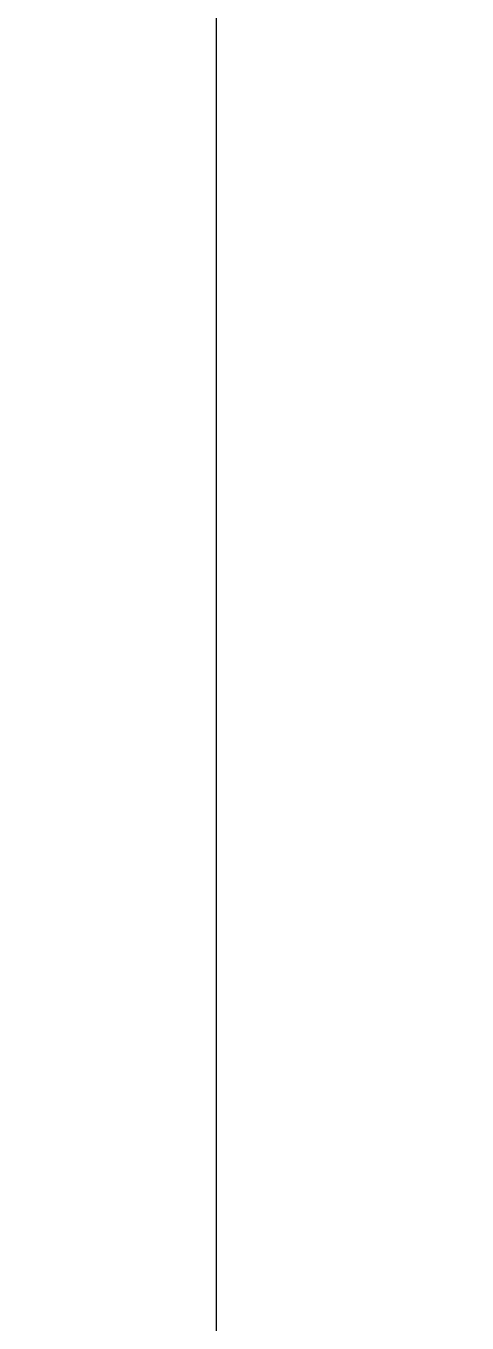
# Model space of a CAD drawing. Header units: millimetres. Extents: x 0 to 69574, y -5 to 41746.
# Drawn here: x 39673.03 to 39684.97, y 32281.76 to 32316.86 of the extents above; entities that cross this region are included whole.
import ezdxf

# ---------------------------------------------------------------- set-up
doc = ezdxf.new("R2010")
doc.units = ezdxf.units.MM
doc.set_wipeout_variables(frame=1)
doc.layers.add('! NO PLOT !', color=7, linetype='Continuous', true_color=0xff75dd, plot=False)
doc.layers.add('000-PI-Oprema', color=30, linetype='Continuous', lineweight=5)
doc.layers.add('000-PI-ORMAR', color=2, linetype='Continuous')

# ---------------------------------------------------------------- blocks, each defined once
blk = doc.blocks.new('DELTA IP 30 - 47506030')
at = {"layer": '000-PI-Oprema'}
for p, q in [((47323.898, 28608.374), (47323.898, 28634.374)), ((47323.911, 28608.374), (47323.911, 28634.374)), ((47326.873, 28608.474), (47326.873, 28634.274)), ((47326.873, 28634.274), (47326.873, 28634.274)), ((47327.932, 28634.374), (47326.973, 28634.374)), ((47326.973, 28634.374), (47326.973, 28634.374)), ((47326.973, 28634.374), (47326.973, 28634.374)), ((47326.973, 28634.374), (47326.973, 28608.374)), ((47327.922, 28634.374), (47335.567, 28626.729)), ((47335.577, 28626.729), (47327.932, 28634.374))]:
    blk.add_line(p, q, dxfattribs=at)
blk.add_wipeout([(47259.125, 28642.892), (47320.16, 28642.779), (47320.16, 28587.934), (47259.125, 28587.933)]).dxf.layer = '000-PI-Oprema'
for p, q in [((47259.125, 28642.777), (47320.16, 28642.779)), ((47276.621, 28642.843), (47320.16, 28642.844)), ((47320.16, 28634.374), (47320.16, 28642.844)), ((47309.383, 28642.114), (47273.591, 28642.251)), ((47309.414, 28639.824), (47309.383, 28642.114)), ((47309.383, 28642.114), (47309.383, 28640.016)), ((47309.383, 28640.016), (47273.591, 28640.016)), ((47309.334, 28639.953), (47273.604, 28639.955)), ((47309.383, 28640.016), (47309.334, 28639.953)), ((47309.334, 28639.224), (47309.334, 28639.953)), ((47309.414, 28639.824), (47309.414, 28637.359)), ((47309.347, 28639.224), (47309.347, 28637.274)), ((47320.16, 28639.224), (47320.16, 28639.224)), ((47309.347, 28637.274), (47309.414, 28637.359)), ((47309.347, 28637.274), (47320.16, 28637.273)), ((47309.414, 28637.359), (47320.16, 28637.358)), ((47310.032, 28634.374), (47299.106, 28634.374)), ((47304.723, 28608.374), (47304.723, 28634.374)), ((47310.032, 28634.374), (47310.053, 28634.374)), ((47310.032, 28634.374), (47310.032, 28608.374)), ((47326.873, 28634.274), (47310.033, 28634.274)), ((47310.033, 28608.474), (47310.033, 28634.274)), ((47310.053, 28634.374), (47310.053, 28634.274)), ((47310.053, 28634.374), (47326.973, 28634.374)), ((47312.671, 28634.374), (47312.671, 28608.374)), ((47312.862, 28634.374), (47312.862, 28608.374)), ((47316.671, 28608.374), (47316.671, 28634.374)), ((47316.862, 28608.374), (47316.862, 28634.374)), ((47320.16, 28626.975), (47320.16, 28634.374))]:
    blk.add_line(p, q, dxfattribs=at)

msp = doc.modelspace()

# ---------------------------------------------------------------- block references
at = {"layer": '000-PI-Oprema', "rotation": 270}
msp.add_blockref('DELTA IP 30 - 47506030', (11040.959, 79619.046), dxfattribs=at)

# ---------------------------------------------------------------- next in the draw order: wipeouts: each hides what was drawn before it
msp.add_wipeout([(39609.672, 32761.404), (40000.16, 32761.404), (39999.672, 30778.904), (39609.66, 30776.904)]).dxf.layer = '000-PI-ORMAR'

# ---------------------------------------------------------------- next in the draw order: linework, layer by layer
at = {"layer": '! NO PLOT !'}
msp.add_line((39678.184, 32684.154), (39678.184, 30854.154), dxfattribs=at)

doc.saveas('drawing.dxf')
